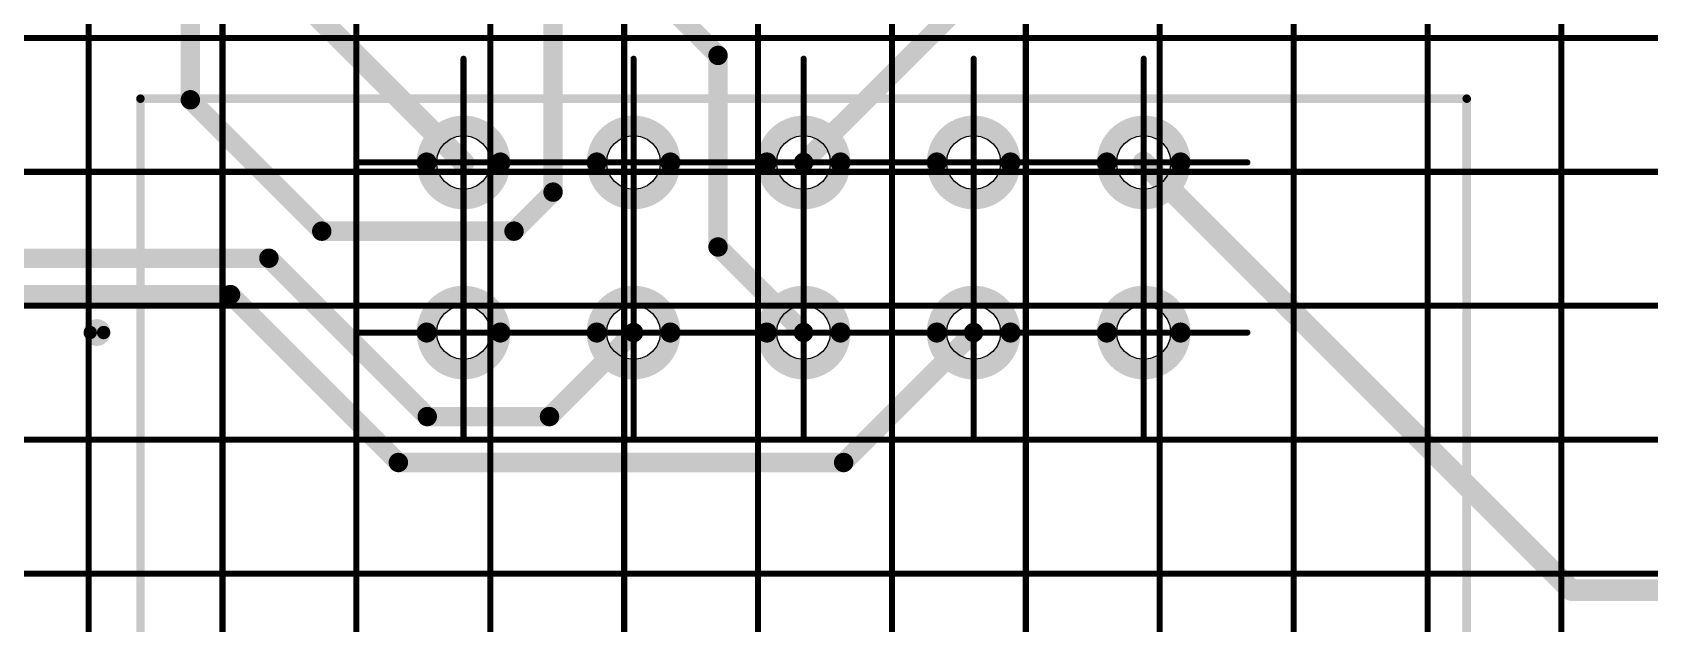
# Model space of a CAD drawing. Header units: millimetres. Extents: x 95 to 923, y 69 to 658.
# Drawn here: x 252.46 to 300.78, y 268.53 to 286.19 of the extents above; entities that cross this region are included whole.
import ezdxf

# ---------------------------------------------------------------- set-up
doc = ezdxf.new("R2010")
doc.units = ezdxf.units.MM
for name, color, linetype in [('Mechanical11', 56, 'Continuous'), ('Mechanical12', 56, 'Continuous'), ('Mechanical7', 56, 'Continuous'), ('Mechanical9', 56, 'Continuous')]:
    doc.layers.add(name, color=color, linetype=linetype)

msp = doc.modelspace()

# ---------------------------------------------------------------- linework, layer by layer
at = {"layer": 'Mechanical11', "color": 7}
for p, q in [((264.563, 282.511), (264.643, 282.705)), ((264.643, 282.705), (264.771, 282.872)), ((264.771, 282.872), (264.939, 283.001)), ((264.939, 283.001), (265.133, 283.081)), ((265.133, 283.081), (265.342, 283.109)), ((265.342, 282.302), (265.342, 283.109)), ((265.342, 283.109), (265.551, 283.081)), ((265.342, 283.109), (265.342, 282.302)), ((265.551, 283.081), (265.745, 283.001)), ((265.745, 283.001), (265.913, 282.872)), ((265.913, 282.872), (266.041, 282.705)), ((266.041, 282.705), (266.121, 282.511)), ((269.643, 282.511), (269.723, 282.705)), ((269.723, 282.705), (269.851, 282.872)), ((269.851, 282.872), (270.019, 283.001)), ((270.019, 283.001), (270.213, 283.081)), ((270.213, 283.081), (270.422, 283.109)), ((270.422, 282.302), (270.422, 283.109)), ((270.422, 283.109), (270.631, 283.081)), ((270.422, 283.109), (270.422, 282.302)), ((270.631, 283.081), (270.825, 283.001)), ((270.825, 283.001), (270.993, 282.872)), ((270.993, 282.872), (271.121, 282.705)), ((271.121, 282.705), (271.201, 282.511)), ((274.723, 282.511), (274.803, 282.705)), ((274.803, 282.705), (274.931, 282.872)), ((274.931, 282.872), (275.099, 283.001)), ((275.099, 283.001), (275.293, 283.081)), ((275.293, 283.081), (275.502, 283.109)), ((275.502, 282.302), (275.502, 283.109)), ((275.502, 283.109), (275.711, 283.081)), ((275.502, 283.109), (275.502, 282.302)), ((275.711, 283.081), (275.905, 283.001)), ((275.905, 283.001), (276.073, 282.872)), ((276.073, 282.872), (276.201, 282.705)), ((276.201, 282.705), (276.281, 282.511)), ((279.803, 282.511), (279.883, 282.705)), ((279.883, 282.705), (280.011, 282.872)), ((280.011, 282.872), (280.179, 283.001)), ((280.179, 283.001), (280.373, 283.081)), ((280.373, 283.081), (280.582, 283.109)), ((280.582, 282.302), (280.582, 283.109)), ((280.582, 283.109), (280.791, 283.081)), ((280.582, 283.109), (280.582, 282.302)), ((280.791, 283.081), (280.985, 283.001)), ((280.985, 283.001), (281.153, 282.872)), ((281.153, 282.872), (281.281, 282.705)), ((281.281, 282.705), (281.361, 282.511)), ((284.883, 282.511), (284.963, 282.705)), ((284.963, 282.705), (285.091, 282.872)), ((285.091, 282.872), (285.259, 283.001)), ((285.259, 283.001), (285.453, 283.081)), ((285.453, 283.081), (285.662, 283.109)), ((285.662, 282.302), (285.662, 283.109)), ((285.662, 283.109), (285.871, 283.081)), ((285.662, 283.109), (285.662, 282.302)), ((285.871, 283.081), (286.065, 283.001)), ((286.065, 283.001), (286.233, 282.872)), ((286.233, 282.872), (286.361, 282.705)), ((286.361, 282.705), (286.441, 282.511)), ((264.535, 282.302), (264.563, 282.511)), ((265.342, 282.302), (264.535, 282.302)), ((266.149, 282.302), (265.342, 282.302)), ((266.121, 282.511), (266.149, 282.302)), ((269.615, 282.302), (269.643, 282.511)), ((270.422, 282.302), (269.615, 282.302)), ((271.229, 282.302), (270.422, 282.302)), ((271.201, 282.511), (271.229, 282.302)), ((274.695, 282.302), (274.723, 282.511)), ((275.502, 282.302), (274.695, 282.302)), ((276.309, 282.302), (275.502, 282.302)), ((276.281, 282.511), (276.309, 282.302)), ((279.775, 282.302), (279.803, 282.511)), ((280.582, 282.302), (279.775, 282.302)), ((281.389, 282.302), (280.582, 282.302)), ((281.361, 282.511), (281.389, 282.302)), ((284.855, 282.302), (284.883, 282.511)), ((285.662, 282.302), (284.855, 282.302)), ((286.469, 282.302), (285.662, 282.302)), ((286.441, 282.511), (286.469, 282.302)), ((264.771, 277.792), (264.939, 277.921)), ((264.939, 277.921), (265.133, 278.001)), ((265.133, 278.001), (265.342, 278.029)), ((265.342, 277.222), (265.342, 278.029)), ((265.342, 278.029), (265.551, 278.001)), ((265.342, 278.029), (265.342, 277.222)), ((265.551, 278.001), (265.745, 277.921)), ((265.745, 277.921), (265.913, 277.792)), ((269.851, 277.792), (270.019, 277.921)), ((270.019, 277.921), (270.213, 278.001)), ((270.213, 278.001), (270.422, 278.029)), ((270.422, 277.222), (270.422, 278.029)), ((270.422, 278.029), (270.631, 278.001)), ((270.422, 278.029), (270.422, 277.222)), ((270.631, 278.001), (270.825, 277.921)), ((270.825, 277.921), (270.993, 277.792)), ((274.931, 277.792), (275.099, 277.921)), ((275.099, 277.921), (275.293, 278.001)), ((275.293, 278.001), (275.502, 278.029)), ((275.502, 277.222), (275.502, 278.029)), ((275.502, 278.029), (275.711, 278.001)), ((275.502, 278.029), (275.502, 277.222)), ((275.711, 278.001), (275.905, 277.921)), ((275.905, 277.921), (276.073, 277.792)), ((280.011, 277.792), (280.179, 277.921)), ((280.179, 277.921), (280.373, 278.001)), ((280.373, 278.001), (280.582, 278.029)), ((280.582, 277.222), (280.582, 278.029)), ((280.582, 278.029), (280.791, 278.001)), ((280.582, 278.029), (280.582, 277.222)), ((280.791, 278.001), (280.985, 277.921)), ((280.985, 277.921), (281.153, 277.792)), ((285.091, 277.792), (285.259, 277.921)), ((285.259, 277.921), (285.453, 278.001)), ((285.453, 278.001), (285.662, 278.029)), ((285.662, 277.222), (285.662, 278.029)), ((285.662, 278.029), (285.871, 278.001)), ((285.662, 278.029), (285.662, 277.222)), ((285.871, 278.001), (286.065, 277.921)), ((286.065, 277.921), (286.233, 277.792)), ((264.535, 277.222), (264.563, 277.431)), ((264.563, 277.431), (264.643, 277.625)), ((264.643, 277.625), (264.771, 277.792)), ((265.913, 277.792), (266.041, 277.625)), ((266.041, 277.625), (266.121, 277.431)), ((266.121, 277.431), (266.149, 277.222)), ((269.615, 277.222), (269.643, 277.431)), ((269.643, 277.431), (269.723, 277.625)), ((269.723, 277.625), (269.851, 277.792)), ((270.993, 277.792), (271.121, 277.625)), ((271.121, 277.625), (271.201, 277.431)), ((271.201, 277.431), (271.229, 277.222)), ((274.695, 277.222), (274.723, 277.431)), ((274.723, 277.431), (274.803, 277.625)), ((274.803, 277.625), (274.931, 277.792)), ((276.073, 277.792), (276.201, 277.625)), ((276.201, 277.625), (276.281, 277.431)), ((276.281, 277.431), (276.309, 277.222)), ((279.775, 277.222), (279.803, 277.431)), ((279.803, 277.431), (279.883, 277.625)), ((279.883, 277.625), (280.011, 277.792)), ((281.153, 277.792), (281.281, 277.625)), ((281.281, 277.625), (281.361, 277.431)), ((281.361, 277.431), (281.389, 277.222)), ((284.855, 277.222), (284.883, 277.431)), ((284.883, 277.431), (284.963, 277.625)), ((284.963, 277.625), (285.091, 277.792)), ((286.233, 277.792), (286.361, 277.625)), ((286.361, 277.625), (286.441, 277.431)), ((286.441, 277.431), (286.469, 277.222)), ((265.342, 277.222), (264.535, 277.222)), ((266.149, 277.222), (265.342, 277.222)), ((270.422, 277.222), (269.615, 277.222)), ((271.229, 277.222), (270.422, 277.222)), ((275.502, 277.222), (274.695, 277.222)), ((276.309, 277.222), (275.502, 277.222)), ((280.582, 277.222), (279.775, 277.222)), ((281.389, 277.222), (280.582, 277.222)), ((285.662, 277.222), (284.855, 277.222)), ((286.469, 277.222), (285.662, 277.222))]:
    msp.add_line(p, q, dxfattribs=at)
at = {"layer": 'Mechanical12', "color": 7}
for p, q in [((264.535, 282.302), (265.342, 282.302)), ((264.563, 282.093), (264.535, 282.302)), ((265.342, 282.302), (265.342, 281.495)), ((265.342, 281.495), (265.342, 282.302)), ((265.342, 282.302), (266.149, 282.302)), ((266.149, 282.302), (266.121, 282.093)), ((269.615, 282.302), (270.422, 282.302)), ((269.643, 282.093), (269.615, 282.302)), ((270.422, 282.302), (270.422, 281.495)), ((270.422, 281.495), (270.422, 282.302)), ((270.422, 282.302), (271.229, 282.302)), ((271.229, 282.302), (271.201, 282.093)), ((274.695, 282.302), (275.502, 282.302)), ((274.723, 282.093), (274.695, 282.302)), ((275.502, 282.302), (275.502, 281.495)), ((275.502, 281.495), (275.502, 282.302)), ((275.502, 282.302), (276.309, 282.302)), ((276.309, 282.302), (276.281, 282.093)), ((279.775, 282.302), (280.582, 282.302)), ((279.803, 282.093), (279.775, 282.302)), ((280.582, 282.302), (280.582, 281.495)), ((280.582, 281.495), (280.582, 282.302)), ((280.582, 282.302), (281.389, 282.302)), ((281.389, 282.302), (281.361, 282.093)), ((284.855, 282.302), (285.662, 282.302)), ((284.883, 282.093), (284.855, 282.302)), ((285.662, 282.302), (285.662, 281.495)), ((285.662, 281.495), (285.662, 282.302)), ((285.662, 282.302), (286.469, 282.302)), ((286.469, 282.302), (286.441, 282.093)), ((264.643, 281.898), (264.563, 282.093)), ((264.771, 281.731), (264.643, 281.898)), ((264.939, 281.603), (264.771, 281.731)), ((265.913, 281.731), (265.745, 281.603)), ((266.041, 281.898), (265.913, 281.731)), ((266.121, 282.093), (266.041, 281.898)), ((269.723, 281.898), (269.643, 282.093)), ((269.851, 281.731), (269.723, 281.898)), ((270.019, 281.603), (269.851, 281.731)), ((270.993, 281.731), (270.825, 281.603)), ((271.121, 281.898), (270.993, 281.731)), ((271.201, 282.093), (271.121, 281.898)), ((274.803, 281.898), (274.723, 282.093)), ((274.931, 281.731), (274.803, 281.898)), ((275.099, 281.603), (274.931, 281.731)), ((276.073, 281.731), (275.905, 281.603)), ((276.201, 281.898), (276.073, 281.731)), ((276.281, 282.093), (276.201, 281.898)), ((279.883, 281.898), (279.803, 282.093)), ((280.011, 281.731), (279.883, 281.898)), ((280.179, 281.603), (280.011, 281.731)), ((281.153, 281.731), (280.985, 281.603)), ((281.281, 281.898), (281.153, 281.731)), ((281.361, 282.093), (281.281, 281.898)), ((284.963, 281.898), (284.883, 282.093)), ((285.091, 281.731), (284.963, 281.898)), ((285.259, 281.603), (285.091, 281.731)), ((286.233, 281.731), (286.065, 281.603)), ((286.361, 281.898), (286.233, 281.731)), ((286.441, 282.093), (286.361, 281.898)), ((265.133, 281.522), (264.939, 281.603)), ((265.342, 281.495), (265.133, 281.522)), ((265.551, 281.522), (265.342, 281.495)), ((265.745, 281.603), (265.551, 281.522)), ((270.213, 281.522), (270.019, 281.603)), ((270.422, 281.495), (270.213, 281.522)), ((270.631, 281.522), (270.422, 281.495)), ((270.825, 281.603), (270.631, 281.522)), ((275.293, 281.522), (275.099, 281.603)), ((275.502, 281.495), (275.293, 281.522)), ((275.711, 281.522), (275.502, 281.495)), ((275.905, 281.603), (275.711, 281.522)), ((280.373, 281.522), (280.179, 281.603)), ((280.582, 281.495), (280.373, 281.522)), ((280.791, 281.522), (280.582, 281.495)), ((280.985, 281.603), (280.791, 281.522)), ((285.453, 281.522), (285.259, 281.603)), ((285.662, 281.495), (285.453, 281.522)), ((285.871, 281.522), (285.662, 281.495)), ((286.065, 281.603), (285.871, 281.522)), ((264.535, 277.222), (265.342, 277.222)), ((264.563, 277.013), (264.535, 277.222)), ((264.643, 276.818), (264.563, 277.013)), ((265.342, 277.222), (265.342, 276.415)), ((265.342, 276.415), (265.342, 277.222)), ((265.342, 277.222), (266.149, 277.222)), ((266.121, 277.013), (266.041, 276.818)), ((266.149, 277.222), (266.121, 277.013)), ((269.615, 277.222), (270.422, 277.222)), ((269.643, 277.013), (269.615, 277.222)), ((269.723, 276.818), (269.643, 277.013)), ((270.422, 277.222), (270.422, 276.415)), ((270.422, 276.415), (270.422, 277.222)), ((270.422, 277.222), (271.229, 277.222)), ((271.201, 277.013), (271.121, 276.818)), ((271.229, 277.222), (271.201, 277.013)), ((274.695, 277.222), (275.502, 277.222)), ((274.723, 277.013), (274.695, 277.222)), ((274.803, 276.818), (274.723, 277.013)), ((275.502, 277.222), (275.502, 276.415)), ((275.502, 276.415), (275.502, 277.222)), ((275.502, 277.222), (276.309, 277.222)), ((276.281, 277.013), (276.201, 276.818)), ((276.309, 277.222), (276.281, 277.013)), ((279.775, 277.222), (280.582, 277.222)), ((279.803, 277.013), (279.775, 277.222)), ((279.883, 276.818), (279.803, 277.013)), ((280.582, 277.222), (280.582, 276.415)), ((280.582, 276.415), (280.582, 277.222)), ((280.582, 277.222), (281.389, 277.222)), ((281.361, 277.013), (281.281, 276.818)), ((281.389, 277.222), (281.361, 277.013)), ((284.855, 277.222), (285.662, 277.222)), ((284.883, 277.013), (284.855, 277.222)), ((284.963, 276.818), (284.883, 277.013)), ((285.662, 277.222), (285.662, 276.415)), ((285.662, 276.415), (285.662, 277.222)), ((285.662, 277.222), (286.469, 277.222)), ((286.441, 277.013), (286.361, 276.818)), ((286.469, 277.222), (286.441, 277.013)), ((264.771, 276.651), (264.643, 276.818)), ((264.939, 276.523), (264.771, 276.651)), ((265.133, 276.442), (264.939, 276.523)), ((265.342, 276.415), (265.133, 276.442)), ((265.551, 276.442), (265.342, 276.415)), ((265.745, 276.523), (265.551, 276.442)), ((265.913, 276.651), (265.745, 276.523)), ((266.041, 276.818), (265.913, 276.651)), ((269.851, 276.651), (269.723, 276.818)), ((270.019, 276.523), (269.851, 276.651)), ((270.213, 276.442), (270.019, 276.523)), ((270.422, 276.415), (270.213, 276.442)), ((270.631, 276.442), (270.422, 276.415)), ((270.825, 276.523), (270.631, 276.442)), ((270.993, 276.651), (270.825, 276.523)), ((271.121, 276.818), (270.993, 276.651)), ((274.931, 276.651), (274.803, 276.818)), ((275.099, 276.523), (274.931, 276.651)), ((275.293, 276.442), (275.099, 276.523)), ((275.502, 276.415), (275.293, 276.442)), ((275.711, 276.442), (275.502, 276.415)), ((275.905, 276.523), (275.711, 276.442)), ((276.073, 276.651), (275.905, 276.523)), ((276.201, 276.818), (276.073, 276.651)), ((280.011, 276.651), (279.883, 276.818)), ((280.179, 276.523), (280.011, 276.651)), ((280.373, 276.442), (280.179, 276.523)), ((280.582, 276.415), (280.373, 276.442)), ((280.791, 276.442), (280.582, 276.415)), ((280.985, 276.523), (280.791, 276.442)), ((281.153, 276.651), (280.985, 276.523)), ((281.281, 276.818), (281.153, 276.651)), ((285.091, 276.651), (284.963, 276.818)), ((285.259, 276.523), (285.091, 276.651)), ((285.453, 276.442), (285.259, 276.523)), ((285.662, 276.415), (285.453, 276.442)), ((285.871, 276.442), (285.662, 276.415)), ((286.065, 276.523), (285.871, 276.442)), ((286.233, 276.651), (286.065, 276.523)), ((286.361, 276.818), (286.233, 276.651))]:
    msp.add_line(p, q, dxfattribs=at)
for points, const_width in [([(257.182, 284.175), (257.182, 293.222)], 0.58), ([(268.018, 281.416), (268.018, 290.763)], 0.58), ([(275.502, 282.302), (283.71, 290.509)], 0.58), ([(259.551, 288.093), (265.342, 282.302)], 0.646), ([(270.832, 287.614), (272.946, 285.5)], 0.58), ([(272.946, 279.778), (272.946, 285.5)], 0.58), ([(255.69, 284.208), (295.314, 284.208)], 0.254), ([(255.69, 251.746), (255.69, 284.208)], 0.254), ([(257.182, 284.175), (261.107, 280.25)], 0.58), ([(295.314, 251.746), (295.314, 284.208)], 0.254), ([(285.662, 282.302), (298.438, 269.526)], 0.646), ([(266.852, 280.25), (268.018, 281.416)], 0.58), ([(261.107, 280.25), (266.852, 280.25)], 0.58), ([(272.946, 279.778), (275.502, 277.222)], 0.58), ([(237.862, 279.442), (259.528, 279.442)], 0.58), ([(259.528, 279.442), (264.259, 274.711)], 0.58), ([(236.846, 278.354), (258.381, 278.354)], 0.58), ([(258.381, 278.354), (263.396, 273.339)], 0.58), ([(267.911, 274.711), (270.422, 277.222)], 0.58), ([(276.699, 273.339), (280.582, 277.222)], 0.58), ([(264.259, 274.711), (267.911, 274.711)], 0.58), ([(263.396, 273.339), (276.699, 273.339)], 0.58), ([(298.438, 269.526), (312.342, 269.526)], 0.646)]:
    msp.add_lwpolyline(points, dxfattribs=dict(at, const_width=const_width))
for points, const_width in [([(272.801, 285.5, 1), (273.091, 285.5, 1)], 0.29), ([(272.801, 285.5, 1), (273.091, 285.5, 1)], 0.29), ([(255.626, 284.208, 1), (255.753, 284.208, 1)], 0.127), ([(255.626, 284.208, 1), (255.753, 284.208, 1)], 0.127), ([(257.037, 284.175, 1), (257.327, 284.175, 1)], 0.29), ([(257.037, 284.175, 1), (257.327, 284.175, 1)], 0.29), ([(295.25, 284.208, 1), (295.377, 284.208, 1)], 0.127), ([(295.25, 284.208, 1), (295.377, 284.208, 1)], 0.127), ([(266.442, 282.302, 1), (264.242, 282.302, 1)], 0.6), ([(266.442, 282.302, 1), (264.242, 282.302, 1)], 0.6), ([(271.522, 282.302, 1), (269.322, 282.302, 1)], 0.6), ([(271.522, 282.302, 1), (269.322, 282.302, 1)], 0.6), ([(276.602, 282.302, 1), (274.402, 282.302, 1)], 0.6), ([(276.602, 282.302, 1), (274.402, 282.302, 1)], 0.6), ([(281.682, 282.302, 1), (279.482, 282.302, 1)], 0.6), ([(281.682, 282.302, 1), (279.482, 282.302, 1)], 0.6), ([(286.762, 282.302, 1), (284.562, 282.302, 1)], 0.6), ([(286.762, 282.302, 1), (284.562, 282.302, 1)], 0.6), ([(264.092, 282.302, 1), (264.392, 282.302, 1)], 0.3), ([(264.092, 282.302, 1), (264.392, 282.302, 1)], 0.3), ([(265.18, 282.302, 1), (265.503, 282.302, 1)], 0.323), ([(266.292, 282.302, 1), (266.592, 282.302, 1)], 0.3), ([(266.292, 282.302, 1), (266.592, 282.302, 1)], 0.3), ([(269.172, 282.302, 1), (269.472, 282.302, 1)], 0.3), ([(269.172, 282.302, 1), (269.472, 282.302, 1)], 0.3), ([(271.372, 282.302, 1), (271.672, 282.302, 1)], 0.3), ([(271.372, 282.302, 1), (271.672, 282.302, 1)], 0.3), ([(274.252, 282.302, 1), (274.552, 282.302, 1)], 0.3), ([(274.252, 282.302, 1), (274.552, 282.302, 1)], 0.3), ([(275.357, 282.302, 1), (275.647, 282.302, 1)], 0.29), ([(276.452, 282.302, 1), (276.752, 282.302, 1)], 0.3), ([(276.452, 282.302, 1), (276.752, 282.302, 1)], 0.3), ([(279.332, 282.302, 1), (279.632, 282.302, 1)], 0.3), ([(279.332, 282.302, 1), (279.632, 282.302, 1)], 0.3), ([(281.532, 282.302, 1), (281.832, 282.302, 1)], 0.3), ([(281.532, 282.302, 1), (281.832, 282.302, 1)], 0.3), ([(284.412, 282.302, 1), (284.712, 282.302, 1)], 0.3), ([(284.412, 282.302, 1), (284.712, 282.302, 1)], 0.3), ([(285.5, 282.302, 1), (285.823, 282.302, 1)], 0.323), ([(286.612, 282.302, 1), (286.912, 282.302, 1)], 0.3), ([(286.612, 282.302, 1), (286.912, 282.302, 1)], 0.3), ([(267.873, 281.416, 1), (268.163, 281.416, 1)], 0.29), ([(267.873, 281.416, 1), (268.163, 281.416, 1)], 0.29), ([(260.962, 280.25, 1), (261.252, 280.25, 1)], 0.29), ([(260.962, 280.25, 1), (261.252, 280.25, 1)], 0.29), ([(266.707, 280.25, 1), (266.997, 280.25, 1)], 0.29), ([(266.707, 280.25, 1), (266.997, 280.25, 1)], 0.29), ([(272.801, 279.778, 1), (273.091, 279.778, 1)], 0.29), ([(272.801, 279.778, 1), (273.091, 279.778, 1)], 0.29), ([(259.383, 279.442, 1), (259.673, 279.442, 1)], 0.29), ([(259.383, 279.442, 1), (259.673, 279.442, 1)], 0.29), ([(258.236, 278.354, 1), (258.526, 278.354, 1)], 0.29), ([(258.236, 278.354, 1), (258.526, 278.354, 1)], 0.29), ([(266.442, 277.222, 1), (264.242, 277.222, 1)], 0.6), ([(266.442, 277.222, 1), (264.242, 277.222, 1)], 0.6), ([(271.522, 277.222, 1), (269.322, 277.222, 1)], 0.6), ([(271.522, 277.222, 1), (269.322, 277.222, 1)], 0.6), ([(276.602, 277.222, 1), (274.402, 277.222, 1)], 0.6), ([(276.602, 277.222, 1), (274.402, 277.222, 1)], 0.6), ([(281.682, 277.222, 1), (279.482, 277.222, 1)], 0.6), ([(281.682, 277.222, 1), (279.482, 277.222, 1)], 0.6), ([(286.762, 277.222, 1), (284.562, 277.222, 1)], 0.6), ([(286.762, 277.222, 1), (284.562, 277.222, 1)], 0.6), ([(254.59, 277.222, 1), (254.19, 277.222, 1)], 0.4), ([(254.09, 277.222, 1), (254.29, 277.222, 1)], 0.2), ([(254.49, 277.222, 1), (254.69, 277.222, 1)], 0.2), ([(264.092, 277.222, 1), (264.392, 277.222, 1)], 0.3), ([(264.092, 277.222, 1), (264.392, 277.222, 1)], 0.3), ([(266.292, 277.222, 1), (266.592, 277.222, 1)], 0.3), ([(266.292, 277.222, 1), (266.592, 277.222, 1)], 0.3), ([(269.172, 277.222, 1), (269.472, 277.222, 1)], 0.3), ([(269.172, 277.222, 1), (269.472, 277.222, 1)], 0.3), ([(270.277, 277.222, 1), (270.567, 277.222, 1)], 0.29), ([(271.372, 277.222, 1), (271.672, 277.222, 1)], 0.3), ([(271.372, 277.222, 1), (271.672, 277.222, 1)], 0.3), ([(274.252, 277.222, 1), (274.552, 277.222, 1)], 0.3), ([(274.252, 277.222, 1), (274.552, 277.222, 1)], 0.3), ([(275.357, 277.222, 1), (275.647, 277.222, 1)], 0.29), ([(276.452, 277.222, 1), (276.752, 277.222, 1)], 0.3), ([(276.452, 277.222, 1), (276.752, 277.222, 1)], 0.3), ([(279.332, 277.222, 1), (279.632, 277.222, 1)], 0.3), ([(279.332, 277.222, 1), (279.632, 277.222, 1)], 0.3), ([(280.437, 277.222, 1), (280.727, 277.222, 1)], 0.29), ([(281.532, 277.222, 1), (281.832, 277.222, 1)], 0.3), ([(281.532, 277.222, 1), (281.832, 277.222, 1)], 0.3), ([(284.412, 277.222, 1), (284.712, 277.222, 1)], 0.3), ([(284.412, 277.222, 1), (284.712, 277.222, 1)], 0.3), ([(286.612, 277.222, 1), (286.912, 277.222, 1)], 0.3), ([(286.612, 277.222, 1), (286.912, 277.222, 1)], 0.3), ([(264.114, 274.711, 1), (264.404, 274.711, 1)], 0.29), ([(264.114, 274.711, 1), (264.404, 274.711, 1)], 0.29), ([(267.766, 274.711, 1), (268.056, 274.711, 1)], 0.29), ([(267.766, 274.711, 1), (268.056, 274.711, 1)], 0.29), ([(263.251, 273.339, 1), (263.541, 273.339, 1)], 0.29), ([(263.251, 273.339, 1), (263.541, 273.339, 1)], 0.29), ([(276.554, 273.339, 1), (276.844, 273.339, 1)], 0.29), ([(276.554, 273.339, 1), (276.844, 273.339, 1)], 0.29), ([(298.277, 269.526, 1), (298.6, 269.526, 1)], 0.323), ([(298.277, 269.526, 1), (298.6, 269.526, 1)], 0.323)]:
    msp.add_lwpolyline(points, format="xyb", close=True, dxfattribs=dict(at, const_width=const_width))
at = {"layer": 'Mechanical7', "color": 7, "const_width": 0.18}
for points in [[(265.342, 279.202), (265.342, 285.402)], [(265.342, 279.502), (265.342, 285.102)], [(270.422, 279.202), (270.422, 285.402)], [(270.422, 279.502), (270.422, 285.102)], [(275.502, 279.202), (275.502, 285.402)], [(275.502, 279.502), (275.502, 285.102)], [(280.582, 279.202), (280.582, 285.402)], [(280.582, 279.502), (280.582, 285.102)], [(285.662, 279.202), (285.662, 285.402)], [(285.662, 279.502), (285.662, 285.102)], [(262.242, 282.302), (268.442, 282.302)], [(262.542, 282.302), (268.142, 282.302)], [(267.322, 282.302), (273.522, 282.302)], [(267.622, 282.302), (273.222, 282.302)], [(272.402, 282.302), (278.602, 282.302)], [(272.702, 282.302), (278.302, 282.302)], [(277.482, 282.302), (283.682, 282.302)], [(277.782, 282.302), (283.382, 282.302)], [(282.562, 282.302), (288.762, 282.302)], [(282.862, 282.302), (288.462, 282.302)], [(265.342, 274.122), (265.342, 280.322)], [(270.422, 274.122), (270.422, 280.322)], [(275.502, 274.122), (275.502, 280.322)], [(280.582, 274.122), (280.582, 280.322)], [(285.662, 274.122), (285.662, 280.322)], [(265.342, 274.422), (265.342, 280.022)], [(270.422, 274.422), (270.422, 280.022)], [(275.502, 274.422), (275.502, 280.022)], [(280.582, 274.422), (280.582, 280.022)], [(285.662, 274.422), (285.662, 280.022)], [(262.242, 277.222), (268.442, 277.222)], [(262.542, 277.222), (268.142, 277.222)], [(267.322, 277.222), (273.522, 277.222)], [(267.622, 277.222), (273.222, 277.222)], [(272.402, 277.222), (278.602, 277.222)], [(272.702, 277.222), (278.302, 277.222)], [(277.482, 277.222), (283.682, 277.222)], [(277.782, 277.222), (283.382, 277.222)], [(282.562, 277.222), (288.762, 277.222)], [(282.862, 277.222), (288.462, 277.222)]]:
    msp.add_lwpolyline(points, dxfattribs=at)
at = {"layer": 'Mechanical7', "color": 7, "const_width": 0.09}
for points in [[(265.297, 285.402, 1), (265.387, 285.402, 1)], [(265.297, 285.102, 1), (265.387, 285.102, 1)], [(270.377, 285.402, 1), (270.467, 285.402, 1)], [(270.377, 285.102, 1), (270.467, 285.102, 1)], [(275.457, 285.402, 1), (275.547, 285.402, 1)], [(275.457, 285.102, 1), (275.547, 285.102, 1)], [(280.537, 285.402, 1), (280.627, 285.402, 1)], [(280.537, 285.102, 1), (280.627, 285.102, 1)], [(285.617, 285.402, 1), (285.707, 285.402, 1)], [(285.617, 285.102, 1), (285.707, 285.102, 1)], [(262.197, 282.302, 1), (262.287, 282.302, 1)], [(262.497, 282.302, 1), (262.587, 282.302, 1)], [(267.277, 282.302, 1), (267.367, 282.302, 1)], [(267.577, 282.302, 1), (267.667, 282.302, 1)], [(268.097, 282.302, 1), (268.187, 282.302, 1)], [(268.397, 282.302, 1), (268.487, 282.302, 1)], [(272.357, 282.302, 1), (272.447, 282.302, 1)], [(272.657, 282.302, 1), (272.747, 282.302, 1)], [(273.177, 282.302, 1), (273.267, 282.302, 1)], [(273.477, 282.302, 1), (273.567, 282.302, 1)], [(277.437, 282.302, 1), (277.527, 282.302, 1)], [(277.737, 282.302, 1), (277.827, 282.302, 1)], [(278.257, 282.302, 1), (278.347, 282.302, 1)], [(278.557, 282.302, 1), (278.647, 282.302, 1)], [(282.517, 282.302, 1), (282.607, 282.302, 1)], [(282.817, 282.302, 1), (282.907, 282.302, 1)], [(283.337, 282.302, 1), (283.427, 282.302, 1)], [(283.637, 282.302, 1), (283.727, 282.302, 1)], [(288.417, 282.302, 1), (288.507, 282.302, 1)], [(288.717, 282.302, 1), (288.807, 282.302, 1)], [(265.297, 280.322, 1), (265.387, 280.322, 1)], [(270.377, 280.322, 1), (270.467, 280.322, 1)], [(275.457, 280.322, 1), (275.547, 280.322, 1)], [(280.537, 280.322, 1), (280.627, 280.322, 1)], [(285.617, 280.322, 1), (285.707, 280.322, 1)], [(265.297, 280.022, 1), (265.387, 280.022, 1)], [(270.377, 280.022, 1), (270.467, 280.022, 1)], [(275.457, 280.022, 1), (275.547, 280.022, 1)], [(280.537, 280.022, 1), (280.627, 280.022, 1)], [(285.617, 280.022, 1), (285.707, 280.022, 1)], [(265.297, 279.502, 1), (265.387, 279.502, 1)], [(265.297, 279.202, 1), (265.387, 279.202, 1)], [(270.377, 279.502, 1), (270.467, 279.502, 1)], [(270.377, 279.202, 1), (270.467, 279.202, 1)], [(275.457, 279.502, 1), (275.547, 279.502, 1)], [(275.457, 279.202, 1), (275.547, 279.202, 1)], [(280.537, 279.502, 1), (280.627, 279.502, 1)], [(280.537, 279.202, 1), (280.627, 279.202, 1)], [(285.617, 279.502, 1), (285.707, 279.502, 1)], [(285.617, 279.202, 1), (285.707, 279.202, 1)], [(262.197, 277.222, 1), (262.287, 277.222, 1)], [(262.497, 277.222, 1), (262.587, 277.222, 1)], [(267.277, 277.222, 1), (267.367, 277.222, 1)], [(267.577, 277.222, 1), (267.667, 277.222, 1)], [(268.097, 277.222, 1), (268.187, 277.222, 1)], [(268.397, 277.222, 1), (268.487, 277.222, 1)], [(272.357, 277.222, 1), (272.447, 277.222, 1)], [(272.657, 277.222, 1), (272.747, 277.222, 1)], [(273.177, 277.222, 1), (273.267, 277.222, 1)], [(273.477, 277.222, 1), (273.567, 277.222, 1)], [(277.437, 277.222, 1), (277.527, 277.222, 1)], [(277.737, 277.222, 1), (277.827, 277.222, 1)], [(278.257, 277.222, 1), (278.347, 277.222, 1)], [(278.557, 277.222, 1), (278.647, 277.222, 1)], [(282.517, 277.222, 1), (282.607, 277.222, 1)], [(282.817, 277.222, 1), (282.907, 277.222, 1)], [(283.337, 277.222, 1), (283.427, 277.222, 1)], [(283.637, 277.222, 1), (283.727, 277.222, 1)], [(288.417, 277.222, 1), (288.507, 277.222, 1)], [(288.717, 277.222, 1), (288.807, 277.222, 1)], [(265.297, 274.422, 1), (265.387, 274.422, 1)], [(270.377, 274.422, 1), (270.467, 274.422, 1)], [(275.457, 274.422, 1), (275.547, 274.422, 1)], [(280.537, 274.422, 1), (280.627, 274.422, 1)], [(285.617, 274.422, 1), (285.707, 274.422, 1)], [(265.297, 274.122, 1), (265.387, 274.122, 1)], [(270.377, 274.122, 1), (270.467, 274.122, 1)], [(275.457, 274.122, 1), (275.547, 274.122, 1)], [(280.537, 274.122, 1), (280.627, 274.122, 1)], [(285.617, 274.122, 1), (285.707, 274.122, 1)]]:
    msp.add_lwpolyline(points, format="xyb", close=True, dxfattribs=at)
at = {"layer": 'Mechanical9', "color": 7, "const_width": 0.18}
for points in [[(254.142, 250.022), (254.142, 611.222)], [(258.142, 250.022), (258.142, 611.222)], [(262.142, 250.022), (262.142, 611.222)], [(266.142, 250.022), (266.142, 611.222)], [(270.142, 250.022), (270.142, 611.222)], [(274.142, 250.022), (274.142, 611.222)], [(278.142, 250.022), (278.142, 611.222)], [(282.142, 250.022), (282.142, 611.222)], [(286.142, 250.022), (286.142, 611.222)], [(290.142, 250.022), (290.142, 611.222)], [(294.142, 250.022), (294.142, 611.222)], [(298.142, 250.022), (298.142, 611.222)], [(190.142, 286.022), (432.342, 286.022)], [(190.142, 282.022), (432.342, 282.022)], [(190.142, 278.022), (432.342, 278.022)], [(190.142, 274.022), (432.342, 274.022)], [(190.142, 270.022), (432.342, 270.022)]]:
    msp.add_lwpolyline(points, dxfattribs=at)

doc.saveas('drawing.dxf')
